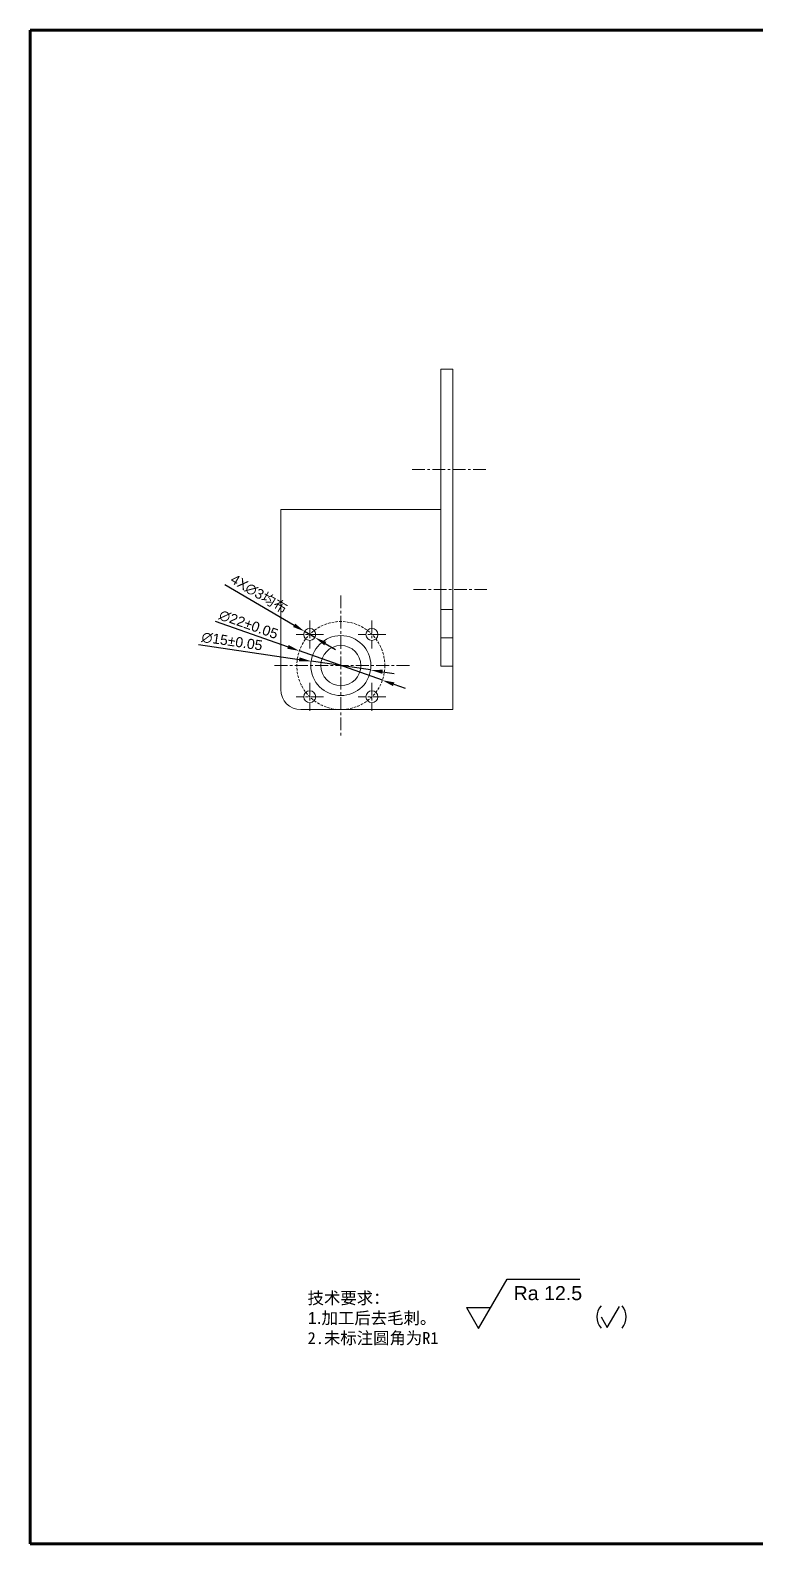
# Model space of a CAD drawing. Header units: millimetres. Extents: x 8228 to 14419, y 2533 to 3289.
# Drawn here: x 10067.1 to 10248.3, y 2700.9 to 3078.9 of the extents above; entities that cross this region are included whole.
import ezdxf

# ---------------------------------------------------------------- set-up
doc = ezdxf.new("R2010")
doc.units = ezdxf.units.MM
doc.linetypes.add('CENTER', pattern=[50.8, 31.75, -6.35, 6.35, -6.35])
doc.linetypes.add('DASHED', pattern=[19.05, 12.7, -6.35])
for name, color, linetype, lineweight in [('AM_5', 3, 'Continuous', 25), ('中心线', 1, 'CENTER', 5), ('标注', 3, 'Continuous', 5), ('线框', 7, 'Continuous', 60), ('虚线', 6, 'DASHED', 5)]:
    doc.layers.add(name, color=color, linetype=linetype, lineweight=lineweight)
doc.styles.get("Standard").update_dxf_attribs({"font": 'arial.ttf'})
doc.styles.add('样式 2', font='arial.ttf', dxfattribs={"height": 2})
doc.dimstyles.new('样式0-2', dxfattribs={"dimtxt": 2.5, "dimasz": 3, "dimexe": 1.25, "dimexo": 0.625, "dimtad": 1, "dimdsep": 46, "dimtxsty": 'Standard', "dimcen": 2.5, "dimazin": 0, "dimtfac": 1, "dimtmove": 0, "dimatfit": 3, "dimfxl": 1, "dimarcsym": 0})

# ---------------------------------------------------------------- blocks, each defined once
blk = doc.blocks.new('*D182')
at = {"layer": 'Defpoints', "color": 0, "transparency": 16777216}
for p in [(10134.31, 2923.88), (10155.05, 2916.54)]:
    blk.add_point(p, dxfattribs=at)
at = {"layer": '标注', "color": 0, "lineweight": -2, "transparency": 16777216}
for p, q in [((10113.3, 2931.3), (10131.48, 2924.88)), ((10155.05, 2916.54), (10134.31, 2923.88)), ((10157.88, 2915.54), (10160.71, 2914.54))]:
    blk.add_line(p, q, dxfattribs=at)
at = {"layer": '标注', "color": 0, "transparency": 16777216}
for points in [[(10131.64, 2925.35), (10131.31, 2924.41), (10134.31, 2923.88)], [(10158.04, 2916.02), (10157.71, 2915.07), (10155.05, 2916.54)]]:
    blk.add_solid(points, dxfattribs=at)
at = {"layer": '标注', "color": 0, "transparency": 16777216, "insert": (10121.63, 2930.45), "char_height": 2.5, "attachment_point": 5, "rotation": 340.5314}
blk.add_mtext('∅22%%P0.05', dxfattribs=at)
blk = doc.blocks.new('*D183')
at = {"layer": 'Defpoints', "color": 0, "transparency": 16777216}
for p in [(10135.61, 2928.75), (10138.19, 2927.23)]:
    blk.add_point(p, dxfattribs=at)
at = {"layer": '标注', "color": 0, "lineweight": -2, "transparency": 16777216}
for p, q in [((10115.71, 2940.42), (10133.02, 2930.27)), ((10138.19, 2927.23), (10135.61, 2928.75)), ((10140.78, 2925.71), (10143.37, 2924.19))]:
    blk.add_line(p, q, dxfattribs=at)
at = {"layer": '标注', "color": 0, "transparency": 16777216}
for points in [[(10133.27, 2930.7), (10132.76, 2929.83), (10135.61, 2928.75)], [(10141.03, 2926.14), (10140.53, 2925.28), (10138.19, 2927.23)]]:
    blk.add_solid(points, dxfattribs=at)
at = {"layer": '标注', "color": 0, "transparency": 16777216, "insert": (10124.21, 2938.05), "char_height": 2.5, "attachment_point": 5, "rotation": 329.6084}
blk.add_mtext('4X∅3{\\fSimSun|b0|i0|c134|p2;均布}', dxfattribs=at)
blk = doc.blocks.new('*D197')
at = {"layer": 'Defpoints', "color": 0, "transparency": 16777216}
for p in [(10137.26, 2921.31), (10152.1, 2919.11)]:
    blk.add_point(p, dxfattribs=at)
at = {"layer": '标注', "color": 0, "lineweight": -2, "transparency": 16777216}
for p, q in [((10109.15, 2925.49), (10134.29, 2921.75)), ((10152.1, 2919.11), (10137.26, 2921.31)), ((10155.06, 2918.67), (10158.03, 2918.23))]:
    blk.add_line(p, q, dxfattribs=at)
at = {"layer": '标注', "color": 0, "transparency": 16777216}
for points in [[(10134.37, 2922.25), (10134.22, 2921.26), (10137.26, 2921.31)], [(10155.14, 2919.16), (10154.99, 2918.17), (10152.1, 2919.11)]]:
    blk.add_solid(points, dxfattribs=at)
at = {"layer": '标注', "color": 0, "transparency": 16777216, "insert": (10117.5, 2926.24), "char_height": 2.5, "attachment_point": 5, "rotation": 351.5446}
blk.add_mtext('∅15%%P0.05', dxfattribs=at)

msp = doc.modelspace()

# ---------------------------------------------------------------- linework, layer by layer
at = {"linetype": 'Continuous', "lineweight": 15, "ltscale": 0.1}
for p, q in [((10172.67751766, 2994.21061503), (10169.67751766, 2994.21061503)), ((10169.67751766, 2994.21061503), (10169.67751766, 2993.21061503)), ((10172.67751766, 2993.21061503), (10172.67751766, 2994.21061503)), ((10169.67751766, 2993.21061503), (10169.67751766, 2934.21061503)), ((10172.67751766, 2993.21061503), (10172.67751766, 2934.21061503)), ((10129.67751766, 2959.21061503), (10169.67751766, 2959.21061503)), ((10129.67751766, 2914.21061503), (10129.67751766, 2959.21061503)), ((10172.67751766, 2934.21061503), (10169.67751766, 2934.21061503)), ((10169.67751766, 2934.21061503), (10169.67751766, 2927.13954721)), ((10172.67751766, 2927.13954721), (10172.67751766, 2934.21061503)), ((10172.67751766, 2927.13954721), (10169.67751766, 2927.13954721)), ((10169.67751766, 2927.13954721), (10169.67751766, 2920.0684794)), ((10172.67751766, 2920.0684794), (10172.67751766, 2927.13954721)), ((10169.67751766, 2920.0684794), (10172.67751766, 2920.0684794)), ((10172.67751766, 2909.21061503), (10172.67751766, 2920.0684794)), ((10134.67751766, 2909.21061503), (10172.67751766, 2909.21061503))]:
    msp.add_line(p, q, dxfattribs=at)
for centre, radius in [((10136.89934307, 2927.98878962), 1.5), ((10144.67751766, 2920.21061503), 7.5), ((10152.45569225, 2927.98878962), 1.5), ((10144.67751766, 2920.21061503), 5), ((10136.89934307, 2912.43244043), 1.5), ((10152.45569225, 2912.43244043), 1.5)]:
    msp.add_circle(centre, radius, dxfattribs=at)
msp.add_arc((10134.67751766, 2914.21061503), 5, 180, 270, dxfattribs=at)
at = {"layer": 'AM_5'}
for points in [[(10176.03785052, 2759.90113555), (10179.06893943, 2754.65113555), (10186.18421045, 2766.97514646)], [(10186.18421045, 2766.97514646), (10204.3639599, 2766.97514646)], [(10176.03785052, 2759.90113555), (10182.10002835, 2759.90113555)], [(10209.69202127, 2757.52538218), (10211.20756573, 2754.90038218), (10214.23865464, 2760.15038218)]]:
    msp.add_lwpolyline(points, dxfattribs=at)
for centre, start, end in [((10212.90035461, 2757.52538218), 138.8879095608, 221.1120904392), ((10211.69948196, 2757.52538218), 318.8879095608, 41.1120904392)]:
    msp.add_arc(centre, 4.25833333, start, end, dxfattribs=at)
at = {"layer": '中心线', "ltscale": 0.1}
for p, q in [((10180.88455301, 2969.21061503), (10162.51704013, 2969.21061503)), ((10144.67751766, 2937.6971227), (10144.67751766, 2902.72410735)), ((10162.79748506, 2939.21061503), (10181.14858108, 2939.21061503)), ((10136.89934307, 2931.48609115), (10136.89934307, 2924.49148808)), ((10152.45569225, 2931.48609115), (10152.45569225, 2924.49148808)), ((10140.32215005, 2927.98878962), (10133.47653608, 2927.98878962)), ((10155.87849924, 2927.98878962), (10149.03288527, 2927.98878962)), ((10161.7915526, 2920.21061503), (10127.56348272, 2920.21061503)), ((10136.89934307, 2915.92974197), (10136.89934307, 2908.9351389)), ((10152.45569225, 2915.92974197), (10152.45569225, 2908.9351389)), ((10140.32215005, 2912.43244043), (10133.47653608, 2912.43244043)), ((10155.87849924, 2912.43244043), (10149.03288527, 2912.43244043))]:
    msp.add_line(p, q, dxfattribs=at)
at = {"layer": '线框', "ltscale": 0.1}
for p, q in [((10067.10397235, 3078.88443578), (10601.70397235, 3078.88443578)), ((10067.10397235, 2700.88443578), (10067.10397235, 3078.88443578)), ((10601.70397235, 2700.88443578), (10067.10397235, 2700.88443578))]:
    msp.add_line(p, q, dxfattribs=at)
at = {"layer": '虚线', "ltscale": 0.05}
msp.add_circle((10144.67751766, 2920.21061503), 11, dxfattribs=at)

# ---------------------------------------------------------------- texts
at = {"layer": 'AM_5', "insert": (10187.81893943, 2765.22514646), "char_height": 3.5, "width": 18.0992496589, "attachment_point": 1}
msp.add_mtext('Ra 12.5', dxfattribs=at)
at = {"layer": '标注', "insert": (10136.37223398, 2763.7599804), "char_height": 3, "attachment_point": 1, "style": '样式 2'}
msp.add_mtext_dynamic_manual_height_columns('{\\fSimSun|b0|i0|c134|p2;\\C0;技术要求：\\fArial|b0|i0|c0|p34;\\P1.\\fSimSun|b0|i0|c134|p2;加工后去毛刺。\\P2.未标注圆角为R1}', width=65.6411992204, gutter_width=10, heights=[0], dxfattribs=at)

# ---------------------------------------------------------------- dimensions: what is measured, and where the dimension line sits
at = {"layer": '标注'}
dim = msp.add_diameter_dim_2p(p1=(10138.19322439, 2927.22992789), p2=(10135.60546175, 2928.74765135), text='4X<>{\\fSimSun|b0|i0|c134|p2;均布}', dimstyle='样式0-2', dxfattribs=at)
dim.commit()
dim.dimension.update_dxf_attribs({"geometry": '*D183', "text_midpoint": (10124.21437282, 2938.05306026)})
dim = msp.add_diameter_dim_2p(p1=(10155.04858745, 2916.54443017), p2=(10134.30644787, 2923.87679988), text='<>%%P0.05', dimstyle='样式0-2', override={"dimpost": ''}, dxfattribs=at)
dim.commit()
dim.dimension.update_dxf_attribs({"geometry": '*D182', "text_midpoint": (10121.63000377, 2930.44883588)})
dim = msp.add_diameter_dim_2p(p1=(10152.09599695, 2919.10781631), p2=(10137.25903837, 2921.31341374), text='<>%%P0.05', dimstyle='样式0-2', override={"dimpost": ''}, dxfattribs=at)
dim.commit()
dim.dimension.update_dxf_attribs({"geometry": '*D197', "text_midpoint": (10117.20811288, 2924.29409672), "dimtype": 163})

doc.saveas('drawing.dxf')
